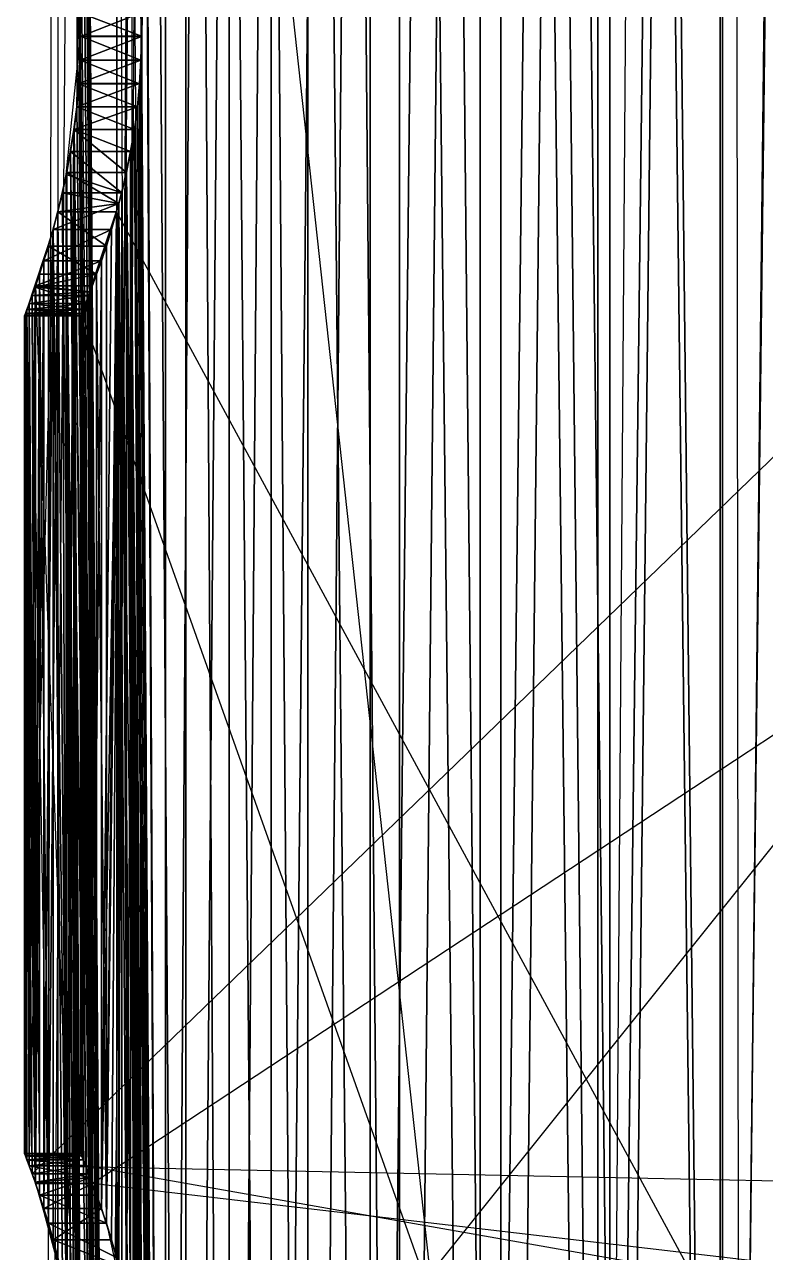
# Model space of a CAD drawing. Extents: x 234 to 504, y 2754 to 8450.
# Drawn here: x 234.2 to 371.6, y 5117.5 to 5345.1 of the extents above; entities that cross this region are included whole.
import ezdxf

# ---------------------------------------------------------------- set-up
doc = ezdxf.new("R2010")
doc.units = 0
doc.layers.get('0').update_dxf_attribs({"linetype": 'CONTINUOUS'})

msp = doc.modelspace()

# ---------------------------------------------------------------- linework, layer by layer
at = {"color": 7}
for points in [[(260.38, 6551.26, -296.42), (260.38, 4652.49, -296.42), (255.9, 5342.95, -287.59), (260.38, 6551.26, -296.42), (255.9, 5342.95, -287.59), (260.38, 4652.49, -296.42), (255.81, 5338.57, -287.41), (255.9, 5342.95, -287.59), (405.27, 8450.03, -116.97)], [(385.98, 6551.26, -102.26), (363.16, 4652.49, -101.29), (363.16, 6551.26, -101.29), (363.16, 4652.49, -101.29), (385.98, 6551.26, -102.26), (385.98, 4652.49, -102.26), (363.16, 4652.49, -101.29), (363.16, 4652.49, -101.29), (385.98, 4652.49, -102.26), (368.88, 2753.73, -101.17), (363.16, 4652.49, -101.29), (368.88, 2753.73, -101.17), (385.98, 4652.49, -102.26), (385.98, 2753.73, -102.26), (368.88, 2753.73, -101.17), (303.72, 8450.03, -129.98)], [(303.72, 8450.03, -129.98), (368.88, 2753.73, -111.52)], [(363.16, 6551.26, -101.29), (340.51, 4652.49, -104.19), (340.51, 4652.49, -104.19), (363.16, 6551.26, -101.29), (363.16, 4652.49, -101.29), (340.51, 4652.49, -104.19), (368.88, 8450.03, -101.17)], [(363.16, 8450.03, -101.29), (368.88, 2753.73, -101.17)], [(241.93, 6551.26, -190.95), (237.81, 4783.47, -205.01)], [(405.27, 6551.26, -116.97), (240.41, 5375.49, -276.1), (242.06, 5368.21, -281.02), (240.41, 5569.34, -276.1), (240.41, 5375.49, -276.1), (240.41, 5116.56, -276.1), (242.06, 5109.29, -281.02), (240.41, 5310.42, -276.1), (240.41, 5116.56, -276.1), (240.41, 4857.64, -276.1)], [(251.34, 6551.26, -301.47), (244.52, 5597.49, -287.41), (244.29, 5593.12, -286.85), (251.34, 4652.49, -301.47), (244.52, 5597.49, -287.41), (251.34, 4652.49, -301.47), (244.29, 5593.12, -286.85), (243.91, 5588.82, -285.92), (251.34, 4652.49, -301.47)], [(251.34, 6551.26, -170.14), (251.34, 4652.49, -170.14), (244.6, 5601.89, -184.02), (251.34, 4652.49, -170.14), (251.34, 6551.26, -170.14)], [(246.38, 6551.26, -214.8), (255.9, 4566.2, -184.02), (255.81, 4561.79, -184.21), (260.38, 4652.49, -175.19), (255.9, 4566.2, -184.02), (260.38, 4652.49, -175.19), (255.81, 4561.79, -184.21), (260.38, 2753.73, -175.19), (260.38, 4652.49, -175.19), (260.38, 4652.49, -175.19), (260.38, 2753.73, -175.19), (272.18, 4652.49, -157.73), (260.38, 4652.49, -175.19), (272.18, 4652.49, -157.73), (260.38, 2753.73, -175.19)], [(251.34, 6551.26, -301.47), (264.12, 4652.49, -320.39), (264.12, 4652.49, -320.39), (251.34, 6551.26, -301.47), (251.34, 4652.49, -301.47), (264.12, 4652.49, -320.39), (251.34, 4652.49, -301.47), (251.34, 6551.26, -301.47)], [(264.12, 6551.26, -151.22), (251.34, 4652.49, -170.14), (251.34, 4652.49, -170.14), (264.12, 6551.26, -151.22), (264.12, 4652.49, -151.22), (251.34, 4652.49, -170.14), (264.12, 4652.49, -151.22), (264.12, 6551.26, -151.22)], [(260.38, 4652.49, -296.42), (255.15, 5329.89, -285.92), (255.56, 5334.2, -286.85), (260.38, 4652.49, -296.42), (255.9, 5342.95, -287.59), (255.81, 5347.34, -287.41), (260.38, 6551.26, -296.42), (255.9, 5342.95, -287.59), (255.9, 5601.88, -287.59)], [(260.38, 6551.26, -175.19), (255.81, 5338.56, -184.21), (255.56, 5334.18, -184.77), (260.38, 4652.49, -175.19), (255.81, 5338.56, -184.21), (255.81, 5338.56, -184.21), (260.38, 4652.49, -175.19), (255.9, 5342.97, -184.02), (255.81, 5338.56, -184.21), (260.38, 4652.49, -175.19), (255.81, 5597.48, -184.21), (255.9, 5342.97, -184.02), (260.38, 4652.49, -175.19), (255.9, 5342.97, -184.02), (255.81, 5597.48, -184.21)], [(255.9, 5601.9, -184.02), (260.38, 4652.49, -175.19), (260.38, 6551.26, -175.19)], [(260.38, 6551.26, -175.19), (260.38, 4652.49, -175.19), (272.18, 6551.26, -157.73)], [(272.18, 6551.26, -157.73), (260.38, 4652.49, -175.19), (272.18, 4652.49, -157.73), (272.18, 6551.26, -157.73)], [(272.18, 6551.26, -313.88), (272.18, 4652.49, -313.88), (260.38, 6551.26, -296.42)], [(260.38, 6551.26, -296.42), (272.18, 4652.49, -313.88), (260.38, 4652.49, -296.42), (260.38, 6551.26, -296.42)], [(264.12, 6551.26, -320.39), (279.93, 4652.49, -336.88), (279.93, 4652.49, -336.88), (264.12, 6551.26, -320.39), (264.12, 4652.49, -320.39), (279.93, 4652.49, -336.88), (264.12, 4652.49, -320.39), (264.12, 6551.26, -320.39)], [(279.93, 6551.26, -134.74), (264.12, 4652.49, -151.22), (264.12, 4652.49, -151.22), (279.93, 6551.26, -134.74), (279.93, 4652.49, -134.74), (264.12, 4652.49, -151.22), (279.93, 4652.49, -134.74), (279.93, 6551.26, -134.74)], [(272.18, 6551.26, -157.73), (272.18, 4652.49, -157.73), (286.77, 6551.26, -142.51)], [(286.77, 6551.26, -142.51), (272.18, 4652.49, -157.73), (286.77, 4652.49, -142.51), (286.77, 6551.26, -142.51)], [(286.77, 6551.26, -329.1), (286.77, 4652.49, -329.1), (272.18, 6551.26, -313.88)], [(272.18, 6551.26, -313.88), (286.77, 4652.49, -329.1), (272.18, 4652.49, -313.88), (272.18, 6551.26, -313.88)], [(279.93, 6551.26, -336.88), (298.29, 4652.49, -350.46), (298.29, 4652.49, -350.46), (279.93, 6551.26, -336.88), (279.93, 4652.49, -336.88), (298.29, 4652.49, -350.46), (279.93, 4652.49, -336.88), (279.93, 6551.26, -336.88)], [(298.29, 6551.26, -121.16), (279.93, 4652.49, -134.74), (279.93, 4652.49, -134.74), (298.29, 6551.26, -121.16), (298.29, 4652.49, -121.16), (279.93, 4652.49, -134.74), (298.29, 4652.49, -121.16), (298.29, 6551.26, -121.16)], [(286.77, 6551.26, -142.51), (286.77, 4652.49, -142.51), (303.72, 6551.26, -129.98)], [(303.72, 6551.26, -129.98), (286.77, 4652.49, -142.51), (303.72, 4652.49, -129.98), (303.72, 6551.26, -129.98)], [(303.72, 6551.26, -341.64), (303.72, 4652.49, -341.64), (286.77, 6551.26, -329.1)], [(286.77, 6551.26, -329.1), (303.72, 4652.49, -341.64), (286.77, 4652.49, -329.1), (286.77, 6551.26, -329.1)], [(298.29, 6551.26, -350.46), (318.68, 4652.49, -360.74), (318.68, 4652.49, -360.74), (298.29, 6551.26, -350.46), (298.29, 4652.49, -350.46), (318.68, 4652.49, -360.74), (298.29, 4652.49, -350.46), (298.29, 6551.26, -350.46)], [(318.68, 6551.26, -110.88), (298.29, 4652.49, -121.16), (298.29, 4652.49, -121.16), (318.68, 6551.26, -110.88), (318.68, 4652.49, -110.88), (298.29, 4652.49, -121.16), (318.68, 4652.49, -110.88), (318.68, 6551.26, -110.88)], [(303.72, 6551.26, -129.98), (303.72, 4652.49, -129.98), (322.54, 6551.26, -120.49)], [(322.54, 6551.26, -120.49), (303.72, 4652.49, -129.98), (322.54, 4652.49, -120.49), (322.54, 6551.26, -120.49)], [(322.54, 6551.26, -351.13), (322.54, 4652.49, -351.13), (303.72, 6551.26, -341.64)], [(303.72, 6551.26, -341.64), (322.54, 4652.49, -351.13), (303.72, 4652.49, -341.64), (303.72, 6551.26, -341.64)], [(318.68, 6551.26, -360.74), (340.51, 4652.49, -367.42), (340.51, 4652.49, -367.42), (318.68, 6551.26, -360.74), (318.68, 4652.49, -360.74), (340.51, 4652.49, -367.42), (318.68, 4652.49, -360.74), (318.68, 6551.26, -360.74)], [(340.51, 6551.26, -104.19), (318.68, 4652.49, -110.88), (318.68, 4652.49, -110.88), (340.51, 6551.26, -104.19), (340.51, 4652.49, -104.19), (318.68, 4652.49, -110.88), (340.51, 4652.49, -104.19), (340.51, 6551.26, -104.19)], [(322.54, 6551.26, -120.49), (322.54, 4652.49, -120.49), (342.7, 6551.26, -114.31)], [(342.7, 6551.26, -114.31), (322.54, 4652.49, -120.49), (342.7, 4652.49, -114.31), (342.7, 6551.26, -114.31)], [(342.7, 6551.26, -357.3), (342.7, 4652.49, -357.3), (322.54, 6551.26, -351.13)], [(322.54, 6551.26, -351.13), (342.7, 4652.49, -357.3), (322.54, 4652.49, -351.13), (322.54, 6551.26, -351.13)], [(340.51, 6551.26, -367.42), (363.16, 4652.49, -370.33), (363.16, 4652.49, -370.33), (340.51, 6551.26, -367.42), (340.51, 4652.49, -367.42), (363.16, 4652.49, -370.33), (340.51, 4652.49, -367.42), (340.51, 6551.26, -367.42)], [(342.7, 6551.26, -114.31), (342.7, 4652.49, -114.31), (363.6, 6551.26, -111.64)], [(363.6, 6551.26, -111.64), (342.7, 4652.49, -114.31), (363.6, 4652.49, -111.64), (363.6, 6551.26, -111.64)], [(363.6, 6551.26, -359.98), (363.6, 4652.49, -359.98), (342.7, 6551.26, -357.3)], [(342.7, 6551.26, -357.3), (363.6, 4652.49, -359.98), (342.7, 4652.49, -357.3), (342.7, 6551.26, -357.3)], [(363.16, 6551.26, -370.33), (385.98, 4652.49, -369.36), (385.98, 4652.49, -369.36), (363.16, 6551.26, -370.33), (363.16, 4652.49, -370.33), (385.98, 4652.49, -369.36), (363.16, 4652.49, -370.33), (363.16, 6551.26, -370.33)], [(363.6, 6551.26, -111.64), (363.6, 4652.49, -111.64), (384.67, 6551.26, -112.53)], [(384.67, 6551.26, -112.53), (363.6, 4652.49, -111.64), (384.67, 4652.49, -112.53), (384.67, 6551.26, -112.53)], [(363.6, 6551.26, -359.98), (384.67, 4652.49, -359.08), (363.6, 4652.49, -359.98), (363.6, 6551.26, -359.98)], [(493, 5653.27, -242.18), (251.31, 5569.34, -276.1), (251.73, 5570.91, -277.31), (249.4, 5381.83, -270.02), (251.31, 5569.34, -276.1), (251.31, 5310.42, -276.1), (251.73, 5311.98, -277.31), (249.4, 5122.9, -270.02), (251.31, 5310.42, -276.1), (490.16, 4869.2, -262.96), (489.13, 4866.27, -267.22), (490.16, 5039.93, -262.96), (490.16, 4869.2, -262.96), (244.62, 4617.92, -238.01), (244.6, 4617.97, -235.81), (244.6, 4652.49, -235.81), (244.62, 4617.92, -238.01), (251.31, 4274.73, -276.1), (251.73, 4276.29, -277.31), (249.4, 4087.21, -270.02), (251.31, 4274.73, -276.1), (251.31, 4015.81, -276.1)], [(236.18, 4652.49, -258.56), (243.91, 5614.94, -285.92)], [(251.34, 4652.49, -170.14), (244.52, 5597.48, -184.21), (244.6, 5601.89, -184.02), (251.34, 4652.49, -170.14), (244.29, 5610.61, -184.76)], [(481.86, 3530.49, -184.02), (255.81, 5606.27, -184.21)], [(251.34, 2753.73, -170.14), (264.12, 4652.49, -151.22), (264.12, 4652.49, -151.22), (251.34, 2753.73, -170.14), (251.34, 4652.49, -170.14), (264.12, 4652.49, -151.22), (251.34, 4652.49, -170.14), (251.34, 2753.73, -170.14), (244.52, 4561.79, -184.21), (251.34, 4652.49, -170.14), (251.34, 4652.49, -170.14), (244.52, 4561.79, -184.21), (244.6, 4566.2, -184.02), (251.34, 4652.49, -170.14), (244.6, 5601.89, -184.02)], [(244.6, 5601.88, -287.59), (251.34, 4652.49, -301.47), (251.34, 4652.49, -301.47), (244.6, 5601.88, -287.59), (244.52, 5597.49, -287.41), (251.34, 4652.49, -301.47), (493.24, 3785.03, -184.21)], [(246.38, 4652.49, -214.8), (255.9, 5601.9, -184.02), (255.81, 5597.48, -184.21), (260.38, 4652.49, -175.19), (255.9, 5601.9, -184.02)], [(255.9, 5601.88, -287.59), (255.56, 5351.7, -286.85), (255.14, 5356.02, -285.91), (255.9, 5601.88, -287.59), (251.73, 4856.08, -277.31), (251.73, 5053.06, -277.31), (253.11, 4850.36, -281.02)], [(244.52, 5597.48, -184.21), (251.34, 4652.49, -170.14)], [(253.11, 4850.36, -281.02), (255.56, 5075.28, -286.85), (255.81, 5079.65, -287.41), (253.11, 4850.36, -281.02), (253.11, 5368.21, -281.02), (253.11, 5576.62, -281.02), (254.59, 5584.62, -284.63), (253.11, 5368.21, -281.02), (254.59, 5584.62, -284.63), (255.15, 5588.81, -285.92), (253.11, 5368.21, -281.02), (254.59, 5584.62, -284.63), (253.11, 5368.21, -281.02), (255.15, 5588.81, -285.92), (255.56, 5593.12, -286.85), (253.11, 5368.21, -281.02), (253.11, 5368.21, -281.02), (255.56, 5593.12, -286.85), (255.81, 5597.5, -287.41), (253.11, 5368.21, -281.02), (249.4, 4786.23, -270.02)], [(244.29, 5593.1, -184.77), (244.6, 5342.97, -184.02), (244.6, 5342.97, -184.02), (244.29, 5593.1, -184.77), (251.34, 4652.49, -170.14), (244.6, 5342.97, -184.02), (251.34, 4652.49, -170.14), (244.29, 5593.1, -184.77)], [(255.56, 5593.1, -184.77), (255.9, 5342.97, -184.02), (255.9, 5342.97, -184.02), (255.56, 5593.1, -184.77)], [(243.91, 5588.83, -185.69), (244.6, 5342.97, -184.02), (243.41, 5584.63, -186.98), (244.6, 5342.97, -184.02), (243.91, 5588.83, -185.69)], [(251.34, 4652.49, -301.47), (243.91, 5588.82, -285.92)], [(254.59, 5584.63, -186.98), (255.9, 5342.97, -184.02), (255.15, 5588.83, -185.69), (255.9, 5342.97, -184.02), (254.59, 5584.63, -186.98)], [(255.15, 5588.83, -185.69), (255.9, 5342.97, -184.02), (255.15, 5588.83, -185.69)], [(243.4, 5584.62, -284.63), (251.34, 4652.49, -301.47), (244.29, 5351.7, -286.85)], [(244.52, 5347.34, -287.41), (244.6, 5342.95, -287.59), (243.4, 5584.62, -284.63)], [(243.4, 5584.62, -284.63), (244.6, 5342.95, -287.59), (251.34, 4652.49, -301.47), (243.4, 5584.62, -284.63), (251.34, 4652.49, -301.47), (244.6, 5342.95, -287.59), (244.52, 5338.57, -287.41), (251.34, 4652.49, -301.47)], [(243.41, 5584.63, -186.98), (244.6, 5342.97, -184.02), (243.91, 5329.9, -185.69), (244.29, 5334.18, -184.77), (251.34, 4652.49, -170.14), (243.91, 5329.9, -185.69), (251.34, 4652.49, -170.14), (244.29, 5334.18, -184.77), (244.52, 5338.56, -184.21), (251.34, 4652.49, -170.14)], [(251.34, 4652.49, -170.14), (243.41, 5325.71, -186.98), (243.91, 5329.9, -185.69), (251.34, 4652.49, -170.14), (244.52, 5088.42, -184.21), (244.29, 5092.77, -184.76), (241.98, 5317.34, -190.8), (244.52, 5088.42, -184.21), (241.98, 5317.34, -190.8), (244.29, 5092.77, -184.76), (243.91, 5097.08, -185.69), (241.98, 5317.34, -190.8), (241.98, 5317.34, -190.8), (243.91, 5097.08, -185.69), (243.4, 5101.3, -186.99), (241.98, 5317.34, -190.8), (244.6, 5342.97, -184.02), (242.78, 5580.55, -188.62)], [(251.34, 4652.49, -170.14), (244.52, 5338.56, -184.21), (244.6, 5342.97, -184.02), (251.34, 4652.49, -170.14), (242.78, 5580.55, -188.62), (244.6, 5342.97, -184.02), (241.98, 5576.26, -190.8)], [(253.9, 5580.55, -188.62), (255.9, 5342.97, -184.02), (255.9, 5342.97, -184.02), (253.9, 5580.55, -188.62)], [(260.38, 4652.49, -175.19), (254.59, 5360.23, -186.99), (255.15, 5356, -185.69), (253.9, 5580.55, -188.62), (254.59, 5360.23, -186.99), (253.9, 5580.55, -188.62), (255.15, 5356, -185.69), (255.56, 5351.69, -184.77), (253.9, 5580.55, -188.62), (253.9, 5580.55, -188.62), (255.56, 5351.69, -184.77), (255.81, 5347.34, -184.21), (253.9, 5580.55, -188.62), (254.59, 4807.86, -186.98)], [(241.98, 5576.26, -190.8), (244.6, 5342.97, -184.02), (244.52, 5347.34, -184.21)], [(242.06, 5109.29, -281.02), (242.06, 5317.7, -281.02), (240.41, 5310.42, -276.1), (242.06, 5109.29, -281.02), (237.01, 5128.13, -262.96), (238.66, 5122.9, -270.02), (237.01, 5298.86, -262.96), (237.01, 5128.13, -262.96), (240.41, 5116.56, -276.1), (240.41, 5310.42, -276.1), (238.66, 5122.9, -270.02), (240.41, 5116.56, -276.1), (238.66, 5122.9, -270.02), (240.41, 5310.42, -276.1), (238.66, 5304.08, -270.02), (238.66, 5122.9, -270.02), (238.66, 5122.9, -270.02), (238.66, 5304.08, -270.02), (237.01, 5298.86, -262.96), (238.66, 5122.9, -270.02), (235.63, 5294.9, -255.12), (235.1, 5293.44, -250.98), (236.19, 5130.51, -258.64), (235.63, 5294.9, -255.12), (237.01, 5128.13, -262.96), (237.01, 5298.86, -262.96), (236.19, 5130.51, -258.64), (237.01, 5128.13, -262.96), (236.19, 5130.51, -258.64), (237.01, 5298.86, -262.96), (236.18, 5296.44, -258.56), (236.19, 5130.51, -258.64), (236.19, 5130.51, -258.64), (236.18, 5296.44, -258.56), (235.63, 5294.9, -255.12), (236.19, 5130.51, -258.64), (235.1, 5133.55, -220.64), (234.68, 5134.65, -224.9), (234.4, 5291.59, -229.23), (235.1, 5133.55, -220.64), (234.4, 5291.59, -229.23), (234.68, 5134.65, -224.9), (234.4, 5135.4, -229.23), (234.4, 5291.59, -229.23), (234.4, 5291.59, -229.23), (234.4, 5135.4, -229.23), (234.24, 5291.17, -235.81), (234.4, 5291.59, -229.23), (234.24, 5291.17, -235.81), (234.4, 5135.4, -229.23), (234.24, 5135.81, -235.81), (234.24, 5291.17, -235.81), (234.24, 5291.17, -235.81), (234.24, 5135.81, -235.81), (234.26, 5291.22, -238), (234.24, 5291.17, -235.81), (234.26, 5291.22, -238), (234.24, 5135.81, -235.81), (234.26, 5135.77, -238.01), (234.26, 5291.22, -238), (234.26, 5291.22, -238), (234.26, 5135.77, -238.01), (234.4, 5291.59, -242.38), (234.26, 5291.22, -238), (234.26, 5135.77, -238.01), (234.4, 5135.39, -242.4), (234.4, 5291.59, -242.38), (234.26, 5135.77, -238.01), (234.4, 5291.59, -242.38), (234.4, 5135.39, -242.4), (234.68, 5134.65, -246.72), (234.4, 5291.59, -242.38), (234.4, 5291.59, -242.38), (234.68, 5134.65, -246.72), (235.09, 5133.55, -250.96), (234.4, 5291.59, -242.38), (235.1, 5293.44, -250.98), (234.68, 5292.33, -246.72), (236.19, 5130.51, -258.64), (235.1, 5293.44, -250.98), (236.19, 5130.51, -258.64), (234.68, 5292.33, -246.72), (234.4, 5291.59, -242.38), (236.19, 5130.51, -258.64), (236.19, 5130.51, -258.64), (234.4, 5291.59, -242.38), (235.63, 5132.08, -255.12), (236.19, 5130.51, -258.64), (235.63, 5132.08, -255.12), (234.4, 5291.59, -242.38), (235.09, 5133.55, -250.96), (235.63, 5132.08, -255.12), (501.49, 5389.19, -212.49)], [(243.91, 5356.02, -285.92), (243.91, 5329.89, -285.92), (243.4, 5325.7, -284.63), (251.34, 4652.49, -301.47), (243.91, 5329.89, -285.92), (243.91, 5329.89, -285.92), (251.34, 4652.49, -301.47), (244.29, 5334.2, -286.85), (243.91, 5329.89, -285.92), (244.29, 5351.7, -286.85)], [(244.52, 5347.34, -184.21), (255.9, 5342.97, -184.02), (255.81, 5347.34, -184.21), (255.9, 5342.97, -184.02), (244.52, 5347.34, -184.21), (244.6, 5342.97, -184.02), (255.9, 5342.97, -184.02), (255.9, 5342.97, -184.02), (244.6, 5342.97, -184.02), (255.81, 5338.56, -184.21), (255.9, 5342.97, -184.02), (255.81, 5338.56, -184.21), (244.6, 5342.97, -184.02), (244.52, 5338.56, -184.21), (255.81, 5338.56, -184.21), (255.81, 5338.56, -184.21), (244.52, 5338.56, -184.21), (255.56, 5334.18, -184.77), (255.81, 5338.56, -184.21), (255.56, 5334.18, -184.77), (244.52, 5338.56, -184.21), (244.29, 5334.18, -184.77), (255.56, 5334.18, -184.77), (255.56, 5334.18, -184.77), (244.29, 5334.18, -184.77), (255.15, 5329.9, -185.69), (255.56, 5334.18, -184.77), (255.15, 5329.9, -185.69), (244.29, 5334.18, -184.77), (243.91, 5329.9, -185.69), (255.15, 5329.9, -185.69), (255.15, 5329.9, -185.69), (243.91, 5329.9, -185.69), (254.59, 5325.71, -186.98), (255.15, 5329.9, -185.69), (254.59, 5325.71, -186.98), (243.91, 5329.9, -185.69), (243.41, 5325.71, -186.98), (254.59, 5325.71, -186.98), (254.59, 5325.71, -186.98), (243.41, 5325.71, -186.98), (253.9, 5321.62, -188.62), (254.59, 5325.71, -186.98), (253.9, 5321.62, -188.62), (243.41, 5325.71, -186.98), (242.78, 5321.62, -188.62), (253.9, 5321.62, -188.62), (253.9, 5321.62, -188.62), (242.78, 5321.62, -188.62), (252.24, 5313.95, -192.9), (253.9, 5321.62, -188.62), (242.78, 5321.62, -188.62), (241.98, 5317.34, -190.8), (252.24, 5313.95, -192.9), (242.78, 5321.62, -188.62), (252.24, 5313.95, -192.9), (241.98, 5317.34, -190.8), (241.26, 5313.95, -192.9), (252.24, 5313.95, -192.9), (252.24, 5313.95, -192.9), (241.26, 5313.95, -192.9), (251.73, 5311.99, -194.3), (252.24, 5313.95, -192.9), (251.73, 5311.99, -194.3), (241.26, 5313.95, -192.9), (239.53, 5307.12, -198.42), (251.73, 5311.99, -194.3), (251.73, 5311.99, -194.3), (239.53, 5307.12, -198.42), (250.35, 5307.12, -198.42), (251.73, 5311.99, -194.3), (250.35, 5307.12, -198.42), (239.53, 5307.12, -198.42), (237.81, 5301.32, -205.01), (250.35, 5307.12, -198.42), (250.35, 5307.12, -198.42), (237.81, 5301.32, -205.01), (248.47, 5301.32, -205.01), (250.35, 5307.12, -198.42), (248.47, 5301.32, -205.01), (237.81, 5301.32, -205.01), (236.27, 5296.71, -212.49), (248.47, 5301.32, -205.01), (248.47, 5301.32, -205.01), (236.27, 5296.71, -212.49), (246.8, 5296.71, -212.49), (248.47, 5301.32, -205.01), (246.8, 5296.71, -212.49), (236.27, 5296.71, -212.49), (246.38, 5295.62, -214.8), (246.8, 5296.71, -212.49), (246.38, 5295.62, -214.8), (236.27, 5296.71, -212.49), (236.18, 5296.44, -213.05), (246.38, 5295.62, -214.8), (246.38, 5295.62, -214.8), (236.18, 5296.44, -213.05), (245.52, 5293.44, -220.64), (246.38, 5295.62, -214.8), (245.52, 5293.44, -220.64), (236.18, 5296.44, -213.05), (235.1, 5293.44, -220.64), (245.52, 5293.44, -220.64), (245.52, 5293.44, -220.64), (235.1, 5293.44, -220.64), (245.08, 5292.33, -224.88), (245.52, 5293.44, -220.64), (245.08, 5292.33, -224.88), (235.1, 5293.44, -220.64), (234.68, 5292.34, -224.88), (245.08, 5292.33, -224.88), (245.08, 5292.33, -224.88), (234.68, 5292.34, -224.88), (244.77, 5291.59, -229.23), (245.08, 5292.33, -224.88), (244.77, 5291.59, -229.23), (234.68, 5292.34, -224.88), (234.4, 5291.59, -229.23), (244.77, 5291.59, -229.23), (244.77, 5291.59, -229.23), (234.4, 5291.59, -229.23), (244.6, 5291.17, -235.81), (244.77, 5291.59, -229.23), (244.6, 5291.17, -235.81), (234.4, 5291.59, -229.23), (234.24, 5291.17, -235.81), (244.6, 5291.17, -235.81), (244.6, 5291.17, -235.81), (234.24, 5291.17, -235.81), (244.62, 5291.22, -238), (244.6, 5291.17, -235.81), (244.62, 5291.22, -238), (234.24, 5291.17, -235.81), (234.26, 5291.22, -238), (244.62, 5291.22, -238), (244.62, 5291.22, -238), (234.26, 5291.22, -238), (244.77, 5291.59, -242.38), (244.62, 5291.22, -238), (244.77, 5291.59, -242.38), (234.26, 5291.22, -238), (234.4, 5291.59, -242.38), (244.77, 5291.59, -242.38), (244.77, 5291.59, -242.38), (234.4, 5291.59, -242.38), (245.08, 5292.33, -246.72), (244.77, 5291.59, -242.38), (245.08, 5292.33, -246.72), (234.4, 5291.59, -242.38), (234.68, 5292.33, -246.72), (245.08, 5292.33, -246.72), (245.08, 5292.33, -246.72), (234.68, 5292.33, -246.72), (245.53, 5293.44, -250.98), (245.08, 5292.33, -246.72), (245.53, 5293.44, -250.98), (234.68, 5292.33, -246.72), (235.1, 5293.44, -250.98), (245.53, 5293.44, -250.98), (245.53, 5293.44, -250.98), (235.1, 5293.44, -250.98), (246.11, 5294.9, -255.12), (245.53, 5293.44, -250.98), (246.11, 5294.9, -255.12), (235.1, 5293.44, -250.98), (235.63, 5294.9, -255.12), (246.11, 5294.9, -255.12), (246.11, 5294.9, -255.12), (235.63, 5294.9, -255.12), (246.38, 5295.62, -256.81), (246.11, 5294.9, -255.12), (246.38, 5295.62, -256.81), (235.63, 5294.9, -255.12), (236.18, 5296.44, -258.56), (246.38, 5295.62, -256.81), (246.38, 5295.62, -256.81), (236.18, 5296.44, -258.56), (247.6, 5298.86, -262.96), (246.38, 5295.62, -256.81), (236.18, 5296.44, -258.56), (237.01, 5298.86, -262.96), (247.6, 5298.86, -262.96), (236.18, 5296.44, -258.56), (247.6, 5298.86, -262.96), (237.01, 5298.86, -262.96), (238.66, 5304.08, -270.02), (247.6, 5298.86, -262.96), (247.6, 5298.86, -262.96), (238.66, 5304.08, -270.02), (249.4, 5304.08, -270.02), (247.6, 5298.86, -262.96), (249.4, 5304.08, -270.02), (238.66, 5304.08, -270.02), (240.41, 5310.42, -276.1), (249.4, 5304.08, -270.02), (249.4, 5304.08, -270.02), (240.41, 5310.42, -276.1), (251.31, 5310.42, -276.1), (249.4, 5304.08, -270.02), (251.31, 5310.42, -276.1), (240.41, 5310.42, -276.1), (251.73, 5311.98, -277.31), (251.31, 5310.42, -276.1), (251.73, 5311.98, -277.31), (240.41, 5310.42, -276.1), (242.06, 5317.7, -281.02), (251.73, 5311.98, -277.31), (251.73, 5311.98, -277.31), (242.06, 5317.7, -281.02), (253.11, 5317.7, -281.02), (251.73, 5311.98, -277.31), (253.11, 5317.7, -281.02), (242.06, 5317.7, -281.02), (243.4, 5325.7, -284.63), (253.11, 5317.7, -281.02), (253.11, 5317.7, -281.02), (243.4, 5325.7, -284.63), (254.59, 5325.7, -284.63), (253.11, 5317.7, -281.02), (254.59, 5325.7, -284.63), (243.4, 5325.7, -284.63), (255.15, 5329.89, -285.92), (254.59, 5325.7, -284.63), (255.15, 5329.89, -285.92), (243.4, 5325.7, -284.63), (243.91, 5329.89, -285.92), (255.15, 5329.89, -285.92), (255.15, 5329.89, -285.92), (243.91, 5329.89, -285.92), (255.56, 5334.2, -286.85), (255.15, 5329.89, -285.92), (255.56, 5334.2, -286.85), (243.91, 5329.89, -285.92), (244.29, 5334.2, -286.85), (255.56, 5334.2, -286.85), (255.56, 5334.2, -286.85), (244.29, 5334.2, -286.85), (255.81, 5338.57, -287.41), (255.56, 5334.2, -286.85), (255.81, 5338.57, -287.41), (244.29, 5334.2, -286.85), (244.52, 5338.57, -287.41), (255.81, 5338.57, -287.41), (255.81, 5338.57, -287.41), (244.52, 5338.57, -287.41), (255.9, 5342.95, -287.59), (255.81, 5338.57, -287.41), (255.9, 5342.95, -287.59), (244.52, 5338.57, -287.41), (244.6, 5342.95, -287.59), (255.9, 5342.95, -287.59), (255.9, 5342.95, -287.59), (244.6, 5342.95, -287.59), (255.81, 5347.34, -287.41), (255.9, 5342.95, -287.59), (255.81, 5347.34, -287.41), (244.6, 5342.95, -287.59), (244.52, 5347.34, -287.41)], [(255.81, 5347.34, -184.21), (255.9, 5342.97, -184.02), (255.56, 5334.18, -184.77), (255.15, 5329.9, -185.69), (260.38, 4652.49, -175.19), (255.56, 5334.18, -184.77), (260.38, 4652.49, -175.19), (255.15, 5329.9, -185.69), (254.59, 5325.71, -186.98), (260.38, 4652.49, -175.19)], [(251.34, 4652.49, -301.47), (244.52, 5338.57, -287.41), (244.29, 5334.2, -286.85), (251.34, 4652.49, -301.47)], [(255.56, 4833.86, -286.85), (255.9, 5084.03, -287.59), (255.56, 5334.2, -286.85), (255.81, 5338.57, -287.41), (260.38, 4652.49, -296.42), (255.56, 5334.2, -286.85), (255.81, 5088.42, -287.41), (253.11, 5317.7, -281.02), (255.9, 5084.03, -287.59), (255.81, 5088.42, -287.41), (255.9, 5084.03, -287.59), (253.11, 5317.7, -281.02), (254.59, 5325.7, -284.63), (255.9, 5084.03, -287.59), (255.9, 5084.03, -287.59), (254.59, 5325.7, -284.63), (260.38, 4652.49, -296.42), (255.9, 5084.03, -287.59), (260.38, 4652.49, -296.42), (254.59, 5325.7, -284.63), (255.15, 5329.89, -285.92), (260.38, 4652.49, -296.42)], [(244.77, 5032.67, -229.23), (482.61, 5329.91, -285.92), (483.17, 5325.7, -284.63), (484.65, 5109.29, -281.02), (482.61, 5329.91, -285.92), (482.61, 5329.91, -285.92), (484.65, 5109.29, -281.02), (482.2, 5334.2, -286.85), (482.61, 5329.91, -285.92), (483.17, 5325.7, -284.63), (484.65, 5317.7, -281.02), (484.65, 5109.29, -281.02), (483.17, 5325.7, -284.63), (484.65, 5109.29, -281.02), (484.65, 5317.7, -281.02), (486.45, 5310.42, -276.1), (484.65, 5109.29, -281.02)], [(241.98, 5109.65, -190.8), (241.98, 5317.34, -190.8), (241.98, 5317.34, -190.8), (241.98, 5109.65, -190.8), (241.26, 5313.95, -192.9), (241.98, 5317.34, -190.8), (241.26, 5313.95, -192.9), (241.98, 5109.65, -190.8), (239.53, 5307.12, -198.42), (241.26, 5313.95, -192.9), (243.4, 5101.28, -284.63), (243.4, 5325.7, -284.63), (242.06, 5109.29, -281.02)], [(251.34, 4652.49, -170.14), (244.52, 5079.64, -184.21), (244.6, 5084.05, -184.02), (251.34, 4652.49, -170.14), (244.52, 5088.42, -184.21), (241.98, 5317.34, -190.8), (244.6, 5084.05, -184.02), (244.52, 5088.42, -184.21), (244.6, 5084.05, -184.02), (241.98, 5317.34, -190.8), (242.78, 5321.62, -188.62), (244.6, 5084.05, -184.02), (244.6, 5084.05, -184.02), (242.78, 5321.62, -188.62), (251.34, 4652.49, -170.14), (244.6, 5084.05, -184.02), (251.34, 4652.49, -170.14), (242.78, 5321.62, -188.62), (243.41, 5325.71, -186.98), (251.34, 4652.49, -170.14)], [(242.06, 5109.29, -281.02), (243.4, 5325.7, -284.63), (242.06, 5317.7, -281.02), (242.06, 5109.29, -281.02)], [(244.29, 5092.78, -286.85), (243.4, 5325.7, -284.63), (243.91, 5097.1, -285.92)], [(243.91, 5097.1, -285.92), (243.4, 5325.7, -284.63), (243.4, 5101.28, -284.63)], [(244.52, 5088.42, -287.41), (243.4, 5325.7, -284.63), (244.29, 5092.78, -286.85), (243.4, 5325.7, -284.63), (244.52, 5088.42, -287.41)], [(244.6, 5084.03, -287.59), (243.4, 5325.7, -284.63), (243.4, 5325.7, -284.63), (244.6, 5084.03, -287.59)], [(251.34, 4652.49, -301.47), (243.4, 5325.7, -284.63), (251.34, 4652.49, -301.47)], [(260.38, 4652.49, -175.19), (254.59, 5325.71, -186.98), (253.9, 5321.62, -188.62), (260.38, 4652.49, -175.19), (252.24, 5313.95, -192.9), (253.9, 5105.36, -188.62), (253.9, 5321.62, -188.62), (252.24, 5313.95, -192.9), (253.9, 5321.62, -188.62), (253.9, 5105.36, -188.62)], [(254.59, 5101.31, -186.99), (253.9, 5321.62, -188.62), (253.9, 5321.62, -188.62), (254.59, 5101.31, -186.99)], [(255.15, 5097.08, -185.69), (253.9, 5321.62, -188.62), (255.56, 5075.26, -184.77)], [(255.56, 5075.26, -184.77), (253.9, 5321.62, -188.62), (255.9, 5084.05, -184.02)], [(260.38, 4652.49, -175.19), (253.9, 5321.62, -188.62), (260.38, 4652.49, -175.19)], [(260.38, 4652.49, -175.19), (255.81, 5079.64, -184.21), (255.56, 5075.26, -184.77), (260.38, 4652.49, -175.19), (255.15, 5097.08, -185.69), (255.56, 5092.77, -184.77), (253.9, 5321.62, -188.62), (255.15, 5097.08, -185.69), (253.9, 5321.62, -188.62), (255.56, 5092.77, -184.77), (255.81, 5088.42, -184.21), (253.9, 5321.62, -188.62), (253.9, 5321.62, -188.62), (255.81, 5088.42, -184.21), (255.9, 5084.05, -184.02), (253.9, 5321.62, -188.62), (255.9, 4825.13, -184.02)], [(242.78, 5105.36, -188.62), (241.98, 5317.34, -190.8), (243.4, 5101.3, -186.99), (241.98, 5317.34, -190.8), (242.78, 5105.36, -188.62)], [(249.4, 4863.98, -270.02), (249.4, 5045.16, -270.02), (251.31, 5051.5, -276.1), (249.4, 4863.98, -270.02), (255.81, 5079.65, -287.41), (255.9, 5084.03, -287.59), (253.11, 4850.36, -281.02), (255.81, 5079.65, -287.41), (255.14, 5097.1, -285.91), (253.11, 5317.7, -281.02), (255.56, 5092.78, -286.85), (255.14, 5097.1, -285.91), (255.56, 5092.78, -286.85), (253.11, 5317.7, -281.02), (255.81, 5088.42, -287.41), (255.56, 5092.78, -286.85), (255.56, 4816.36, -286.85)], [(253.11, 5109.29, -281.02), (253.11, 5317.7, -281.02), (253.11, 5317.7, -281.02), (253.11, 5109.29, -281.02), (251.73, 5311.98, -277.31), (253.11, 5317.7, -281.02), (251.73, 5311.98, -277.31), (253.11, 5109.29, -281.02)], [(254.59, 5101.28, -284.63), (253.11, 5317.7, -281.02), (255.14, 5097.1, -285.91), (253.11, 5317.7, -281.02), (254.59, 5101.28, -284.63)], [(253.9, 5105.36, -188.62), (252.24, 5313.95, -192.9), (251.73, 5311.99, -194.3), (250.35, 5307.12, -198.42), (248.47, 5125.66, -205.01), (251.73, 5311.99, -194.3), (248.47, 5125.66, -205.01), (250.35, 5307.12, -198.42), (248.47, 5301.32, -205.01), (248.47, 5125.66, -205.01), (248.47, 5125.66, -205.01), (248.47, 5301.32, -205.01), (246.8, 5130.27, -212.49), (248.47, 5125.66, -205.01), (246.8, 5130.27, -212.49), (248.47, 5301.32, -205.01), (246.8, 5296.71, -212.49), (246.8, 5130.27, -212.49), (246.8, 5130.27, -212.49), (246.8, 5296.71, -212.49), (246.38, 5131.36, -214.8), (246.8, 5130.27, -212.49), (246.38, 5131.36, -214.8), (246.8, 5296.71, -212.49), (246.38, 5295.62, -214.8), (246.38, 5131.36, -214.8), (246.38, 5131.36, -214.8), (246.38, 5295.62, -214.8), (245.52, 5293.44, -220.64), (246.38, 5131.36, -214.8), (245.52, 5293.44, -220.64), (245.08, 5292.33, -224.88), (246.38, 5131.36, -214.8), (245.52, 5293.44, -220.64), (246.38, 5131.36, -214.8), (245.08, 5292.33, -224.88), (244.77, 5291.59, -229.23), (246.38, 5131.36, -214.8), (246.38, 5131.36, -214.8), (244.77, 5291.59, -229.23), (245.52, 5133.55, -220.64), (246.38, 5131.36, -214.8), (245.52, 5133.55, -220.64), (244.77, 5291.59, -229.23), (245.08, 5134.65, -224.9), (245.52, 5133.55, -220.64), (244.62, 5291.22, -238), (244.62, 5135.77, -238.01), (244.6, 5291.17, -235.81), (244.62, 5291.22, -238), (244.6, 5291.17, -235.81), (244.62, 5135.77, -238.01), (244.6, 5135.81, -235.81), (244.6, 5291.17, -235.81), (244.6, 5291.17, -235.81), (244.6, 5135.81, -235.81), (244.77, 5291.59, -229.23), (244.6, 5291.17, -235.81), (244.77, 5291.59, -229.23), (244.6, 5135.81, -235.81), (244.77, 5135.4, -229.23), (244.77, 5291.59, -229.23), (244.77, 5291.59, -229.23), (244.77, 5135.4, -229.23), (245.08, 5134.65, -224.9), (244.77, 5291.59, -229.23), (471.85, 4652.49, -305.4)], [(251.31, 5116.56, -276.1), (251.73, 5311.98, -277.31), (245.53, 5293.44, -250.98), (246.11, 5294.9, -255.12), (246.39, 5131.34, -256.86), (245.53, 5293.44, -250.98), (246.39, 5131.34, -256.86), (246.11, 5294.9, -255.12), (246.38, 5295.62, -256.81), (246.39, 5131.34, -256.86), (246.39, 5131.34, -256.86), (246.38, 5295.62, -256.81), (247.6, 5128.13, -262.96), (246.39, 5131.34, -256.86), (247.6, 5128.13, -262.96), (246.38, 5295.62, -256.81), (247.6, 5298.86, -262.96), (247.6, 5128.13, -262.96), (247.6, 5128.13, -262.96), (247.6, 5298.86, -262.96), (249.4, 5122.9, -270.02), (247.6, 5128.13, -262.96), (249.4, 5122.9, -270.02), (247.6, 5298.86, -262.96), (249.4, 5304.08, -270.02), (249.4, 5122.9, -270.02), (249.4, 5122.9, -270.02), (249.4, 5304.08, -270.02), (251.31, 5310.42, -276.1), (249.4, 5122.9, -270.02), (248.47, 5125.66, -205.01), (250.35, 5119.86, -198.42), (251.73, 5311.99, -194.3), (248.47, 5125.66, -205.01), (251.73, 5311.99, -194.3), (250.35, 5119.86, -198.42), (251.73, 5114.99, -194.3), (251.73, 5311.99, -194.3), (251.73, 5311.99, -194.3), (251.73, 5114.99, -194.3), (252.24, 5313.95, -192.9), (251.73, 5311.99, -194.3), (252.24, 5313.95, -192.9), (251.73, 5114.99, -194.3)], [(252.24, 5113.03, -192.9), (252.24, 5313.95, -192.9), (252.24, 5313.95, -192.9), (252.24, 5113.03, -192.9)], [(482.13, 5091.84, -184.61), (245.52, 5133.55, -250.96), (245.08, 5134.65, -246.72), (244.77, 5291.59, -242.38), (245.52, 5133.55, -250.96), (245.52, 5133.55, -250.96), (244.77, 5291.59, -242.38), (246.11, 5132.08, -255.12), (245.52, 5133.55, -250.96), (245.08, 5134.65, -246.72), (244.77, 5135.39, -242.41), (244.77, 5291.59, -242.38), (245.08, 5134.65, -246.72), (244.77, 5291.59, -242.38), (244.77, 5135.39, -242.41), (244.62, 5135.77, -238.01), (244.77, 5291.59, -242.38), (244.77, 5291.59, -242.38), (244.62, 5135.77, -238.01), (244.62, 5291.22, -238), (244.77, 5291.59, -242.38), (246.11, 5132.08, -255.12), (244.77, 5291.59, -242.38), (246.39, 5131.34, -256.86), (246.11, 5132.08, -255.12), (246.39, 5131.34, -256.86), (244.77, 5291.59, -242.38), (245.08, 5292.33, -246.72), (246.39, 5131.34, -256.86), (246.39, 5131.34, -256.86), (245.08, 5292.33, -246.72), (245.53, 5293.44, -250.98), (246.39, 5131.34, -256.86), (249.4, 5122.9, -270.02), (251.73, 5311.98, -277.31), (251.31, 5116.56, -276.1), (249.4, 5122.9, -270.02), (255.14, 5097.1, -285.91)], [(251.73, 5115, -277.31), (251.73, 5311.98, -277.31), (251.73, 5311.98, -277.31), (251.73, 5115, -277.31)], [(500.75, 5128.13, -262.96), (235.1, 5133.55, -220.64), (234.4, 5291.59, -229.23), (234.68, 5292.34, -224.88), (235.1, 5133.55, -220.64), (239.53, 5307.12, -198.42), (241.98, 5109.65, -190.8)], [(241.26, 5113.03, -192.9), (239.53, 5307.12, -198.42), (234.68, 5292.34, -224.88), (235.1, 5293.44, -220.64), (235.1, 5133.55, -220.64), (234.68, 5292.34, -224.88), (235.1, 5133.55, -220.64), (235.1, 5293.44, -220.64), (236.18, 5296.44, -213.05), (235.1, 5133.55, -220.64), (235.1, 5133.55, -220.64), (236.18, 5296.44, -213.05), (236.18, 5130.55, -213.05), (235.1, 5133.55, -220.64), (236.18, 5130.55, -213.05), (236.18, 5296.44, -213.05), (236.27, 5130.27, -212.49), (236.18, 5130.55, -213.05), (241.26, 5113.03, -192.9), (239.53, 5119.86, -198.42), (239.53, 5307.12, -198.42), (241.26, 5113.03, -192.9), (239.53, 5307.12, -198.42), (239.53, 5119.86, -198.42), (237.81, 5125.66, -205.01), (239.53, 5307.12, -198.42), (239.53, 5307.12, -198.42), (237.81, 5125.66, -205.01), (237.81, 5301.32, -205.01), (239.53, 5307.12, -198.42), (237.81, 5301.32, -205.01), (237.81, 5125.66, -205.01), (236.27, 5130.27, -212.49), (237.81, 5301.32, -205.01), (237.81, 5301.32, -205.01), (236.27, 5130.27, -212.49), (236.27, 5296.71, -212.49), (237.81, 5301.32, -205.01), (236.27, 5296.71, -212.49), (236.27, 5130.27, -212.49), (236.18, 5296.44, -213.05), (236.27, 5296.71, -212.49), (243.4, 5101.3, -186.99)], [(251.31, 5116.56, -276.1), (238.66, 5122.9, -270.02), (249.4, 5122.9, -270.02), (251.31, 5116.56, -276.1), (249.4, 5122.9, -270.02), (238.66, 5122.9, -270.02), (237.01, 5128.13, -262.96), (249.4, 5122.9, -270.02), (249.4, 5122.9, -270.02), (237.01, 5128.13, -262.96), (247.6, 5128.13, -262.96), (249.4, 5122.9, -270.02), (247.6, 5128.13, -262.96), (237.01, 5128.13, -262.96), (246.39, 5131.34, -256.86), (247.6, 5128.13, -262.96), (246.39, 5131.34, -256.86), (237.01, 5128.13, -262.96), (236.19, 5130.51, -258.64), (246.39, 5131.34, -256.86), (246.39, 5131.34, -256.86), (236.19, 5130.51, -258.64), (246.11, 5132.08, -255.12), (246.39, 5131.34, -256.86), (246.11, 5132.08, -255.12), (236.19, 5130.51, -258.64), (235.63, 5132.08, -255.12), (246.11, 5132.08, -255.12), (246.11, 5132.08, -255.12), (235.63, 5132.08, -255.12), (245.52, 5133.55, -250.96), (246.11, 5132.08, -255.12), (245.52, 5133.55, -250.96), (235.63, 5132.08, -255.12), (235.09, 5133.55, -250.96), (245.52, 5133.55, -250.96), (245.52, 5133.55, -250.96), (235.09, 5133.55, -250.96), (245.08, 5134.65, -246.72), (245.52, 5133.55, -250.96), (245.08, 5134.65, -246.72), (235.09, 5133.55, -250.96), (234.68, 5134.65, -246.72), (245.08, 5134.65, -246.72), (245.08, 5134.65, -246.72), (234.68, 5134.65, -246.72), (244.77, 5135.39, -242.41), (245.08, 5134.65, -246.72), (244.77, 5135.39, -242.41), (234.68, 5134.65, -246.72), (234.4, 5135.39, -242.4), (244.77, 5135.39, -242.41), (244.77, 5135.39, -242.41), (234.4, 5135.39, -242.4), (244.62, 5135.77, -238.01), (244.77, 5135.39, -242.41), (244.62, 5135.77, -238.01), (234.4, 5135.39, -242.4), (234.26, 5135.77, -238.01), (244.62, 5135.77, -238.01), (244.62, 5135.77, -238.01), (234.26, 5135.77, -238.01), (244.6, 5135.81, -235.81), (244.62, 5135.77, -238.01), (244.6, 5135.81, -235.81), (234.26, 5135.77, -238.01), (234.24, 5135.81, -235.81), (244.6, 5135.81, -235.81), (244.6, 5135.81, -235.81), (234.24, 5135.81, -235.81), (244.77, 5135.4, -229.23), (244.6, 5135.81, -235.81), (244.77, 5135.4, -229.23), (234.24, 5135.81, -235.81), (234.4, 5135.4, -229.23), (244.77, 5135.4, -229.23), (244.77, 5135.4, -229.23), (234.4, 5135.4, -229.23), (245.08, 5134.65, -224.9), (244.77, 5135.4, -229.23), (245.08, 5134.65, -224.9), (234.4, 5135.4, -229.23), (234.68, 5134.65, -224.9), (245.08, 5134.65, -224.9), (245.08, 5134.65, -224.9), (234.68, 5134.65, -224.9), (245.52, 5133.55, -220.64), (245.08, 5134.65, -224.9), (245.52, 5133.55, -220.64), (234.68, 5134.65, -224.9), (235.1, 5133.55, -220.64), (245.52, 5133.55, -220.64), (245.52, 5133.55, -220.64), (235.1, 5133.55, -220.64), (246.38, 5131.36, -214.8), (245.52, 5133.55, -220.64), (246.38, 5131.36, -214.8), (235.1, 5133.55, -220.64), (236.18, 5130.55, -213.05), (246.38, 5131.36, -214.8), (246.38, 5131.36, -214.8), (236.18, 5130.55, -213.05), (246.8, 5130.27, -212.49), (246.38, 5131.36, -214.8), (246.8, 5130.27, -212.49), (236.18, 5130.55, -213.05), (236.27, 5130.27, -212.49), (246.8, 5130.27, -212.49), (246.8, 5130.27, -212.49), (236.27, 5130.27, -212.49), (237.81, 5125.66, -205.01), (246.8, 5130.27, -212.49), (492.71, 5292.25, -246.35)], [(494.35, 5101.28, -284.63), (246.8, 5130.27, -212.49), (237.81, 5125.66, -205.01), (248.47, 5125.66, -205.01), (246.8, 5130.27, -212.49), (248.47, 5125.66, -205.01), (237.81, 5125.66, -205.01), (239.53, 5119.86, -198.42), (248.47, 5125.66, -205.01), (248.47, 5125.66, -205.01), (239.53, 5119.86, -198.42), (250.35, 5119.86, -198.42), (248.47, 5125.66, -205.01), (250.35, 5119.86, -198.42), (239.53, 5119.86, -198.42), (251.73, 5114.99, -194.3), (250.35, 5119.86, -198.42), (251.73, 5114.99, -194.3), (239.53, 5119.86, -198.42), (241.26, 5113.03, -192.9)], [(240.41, 5116.56, -276.1), (238.66, 5122.9, -270.02), (251.31, 5116.56, -276.1)]]:
    msp.add_polyline3d(points, dxfattribs=at)

doc.saveas('drawing.dxf')
